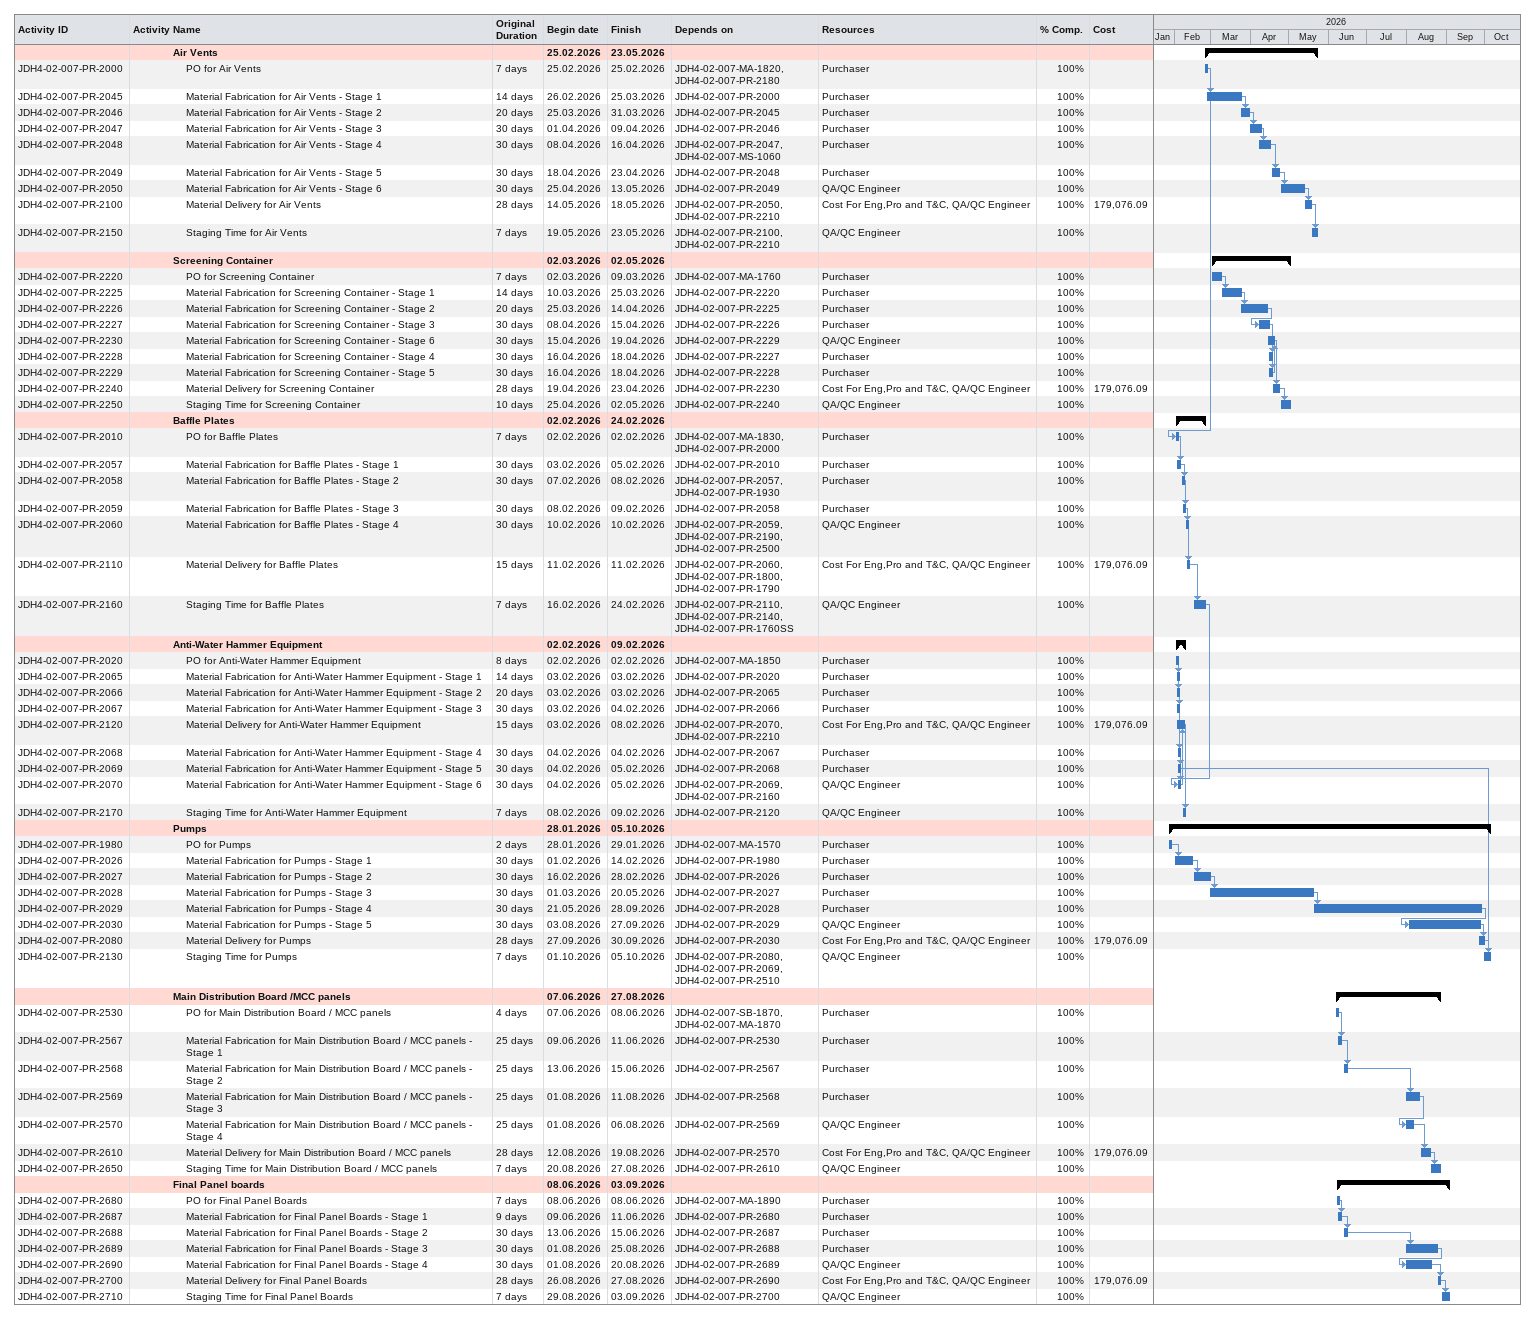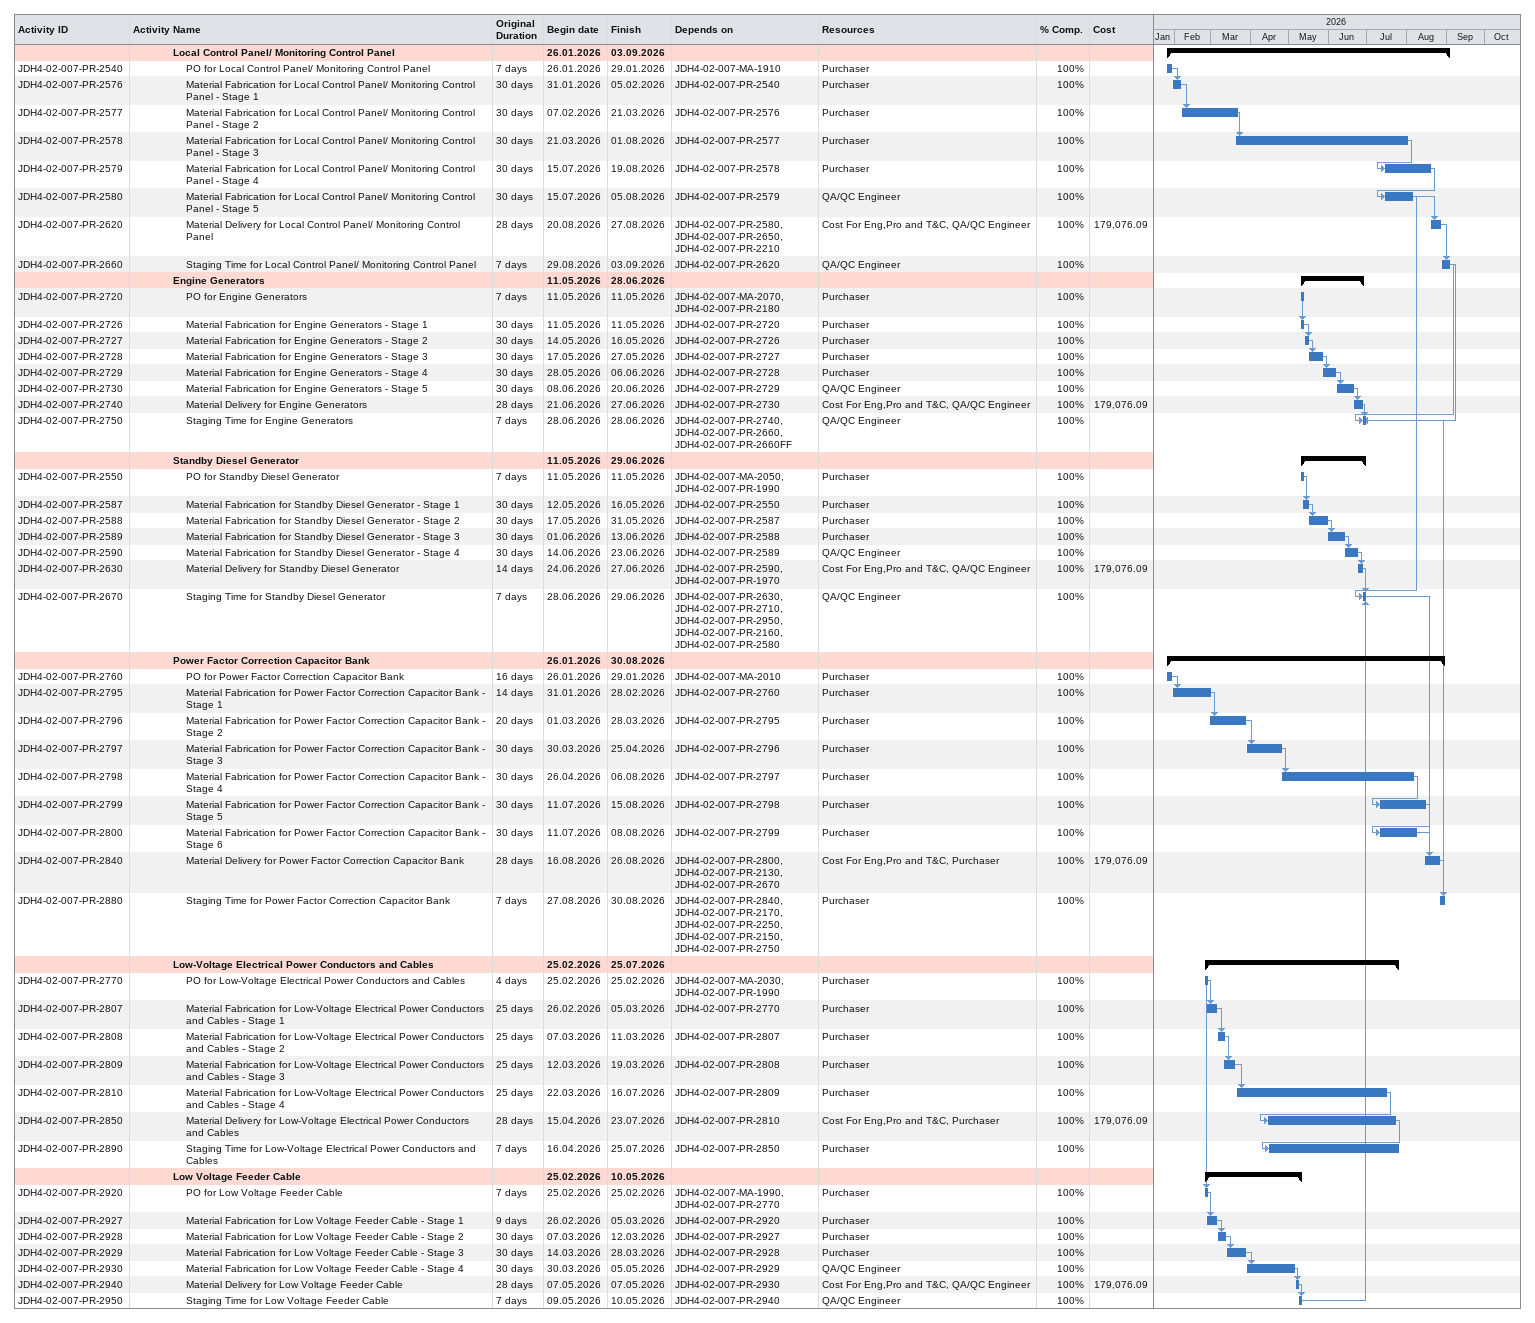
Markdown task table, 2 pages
| ID | Level | Task | Original duration | Start | Finish | Predecessors | Resources | % complete | Cost |
|---|---|---|---|---|---|---|---|---|---|
|  | 4 | **Air Vents** |  | 2026-02-25 | 2026-05-23 |  |  |  |  |
| JDH4-02-007-PR-2000 | 5 | PO for Air Vents | 7d | 2026-02-25 | 2026-02-25 | JDH4-02-007-MA-1820, JDH4-02-007-PR-2180 | Purchaser | 100 |  |
| JDH4-02-007-PR-2045 | 5 | Material Fabrication for Air Vents - Stage 1 | 14d | 2026-02-26 | 2026-03-25 | JDH4-02-007-PR-2000 | Purchaser | 100 |  |
| JDH4-02-007-PR-2046 | 5 | Material Fabrication for Air Vents - Stage 2 | 20d | 2026-03-25 | 2026-03-31 | JDH4-02-007-PR-2045 | Purchaser | 100 |  |
| JDH4-02-007-PR-2047 | 5 | Material Fabrication for Air Vents - Stage 3 | 30d | 2026-04-01 | 2026-04-09 | JDH4-02-007-PR-2046 | Purchaser | 100 |  |
| JDH4-02-007-PR-2048 | 5 | Material Fabrication for Air Vents - Stage 4 | 30d | 2026-04-08 | 2026-04-16 | JDH4-02-007-PR-2047, JDH4-02-007-MS-1060 | Purchaser | 100 |  |
| JDH4-02-007-PR-2049 | 5 | Material Fabrication for Air Vents - Stage 5 | 30d | 2026-04-18 | 2026-04-23 | JDH4-02-007-PR-2048 | Purchaser | 100 |  |
| JDH4-02-007-PR-2050 | 5 | Material Fabrication for Air Vents - Stage 6 | 30d | 2026-04-25 | 2026-05-13 | JDH4-02-007-PR-2049 | QA/QC Engineer | 100 |  |
| JDH4-02-007-PR-2100 | 5 | Material Delivery for Air Vents | 28d | 2026-05-14 | 2026-05-18 | JDH4-02-007-PR-2050, JDH4-02-007-PR-2210 | Cost For Eng,Pro and T&C, QA/QC Engineer | 100 | 179076.09 |
| JDH4-02-007-PR-2150 | 5 | Staging Time for Air Vents | 7d | 2026-05-19 | 2026-05-23 | JDH4-02-007-PR-2100, JDH4-02-007-PR-2210 | QA/QC Engineer | 100 |  |
|  | 4 | **Screening Container** |  | 2026-03-02 | 2026-05-02 |  |  |  |  |
| JDH4-02-007-PR-2220 | 5 | PO for Screening Container | 7d | 2026-03-02 | 2026-03-09 | JDH4-02-007-MA-1760 | Purchaser | 100 |  |
| JDH4-02-007-PR-2225 | 5 | Material Fabrication for Screening Container - Stage 1 | 14d | 2026-03-10 | 2026-03-25 | JDH4-02-007-PR-2220 | Purchaser | 100 |  |
| JDH4-02-007-PR-2226 | 5 | Material Fabrication for Screening Container - Stage 2 | 20d | 2026-03-25 | 2026-04-14 | JDH4-02-007-PR-2225 | Purchaser | 100 |  |
| JDH4-02-007-PR-2227 | 5 | Material Fabrication for Screening Container - Stage 3 | 30d | 2026-04-08 | 2026-04-15 | JDH4-02-007-PR-2226 | Purchaser | 100 |  |
| JDH4-02-007-PR-2230 | 5 | Material Fabrication for Screening Container - Stage 6 | 30d | 2026-04-15 | 2026-04-19 | JDH4-02-007-PR-2229 | QA/QC Engineer | 100 |  |
| JDH4-02-007-PR-2228 | 5 | Material Fabrication for Screening Container - Stage 4 | 30d | 2026-04-16 | 2026-04-18 | JDH4-02-007-PR-2227 | Purchaser | 100 |  |
| JDH4-02-007-PR-2229 | 5 | Material Fabrication for Screening Container - Stage 5 | 30d | 2026-04-16 | 2026-04-18 | JDH4-02-007-PR-2228 | Purchaser | 100 |  |
| JDH4-02-007-PR-2240 | 5 | Material Delivery for Screening Container | 28d | 2026-04-19 | 2026-04-23 | JDH4-02-007-PR-2230 | Cost For Eng,Pro and T&C, QA/QC Engineer | 100 | 179076.09 |
| JDH4-02-007-PR-2250 | 5 | Staging Time for Screening Container | 10d | 2026-04-25 | 2026-05-02 | JDH4-02-007-PR-2240 | QA/QC Engineer | 100 |  |
|  | 4 | **Baffle Plates** |  | 2026-02-02 | 2026-02-24 |  |  |  |  |
| JDH4-02-007-PR-2010 | 5 | PO for Baffle Plates | 7d | 2026-02-02 | 2026-02-02 | JDH4-02-007-MA-1830, JDH4-02-007-PR-2000 | Purchaser | 100 |  |
| JDH4-02-007-PR-2057 | 5 | Material Fabrication for Baffle Plates - Stage 1 | 30d | 2026-02-03 | 2026-02-05 | JDH4-02-007-PR-2010 | Purchaser | 100 |  |
| JDH4-02-007-PR-2058 | 5 | Material Fabrication for Baffle Plates - Stage 2 | 30d | 2026-02-07 | 2026-02-08 | JDH4-02-007-PR-2057, JDH4-02-007-PR-1930 | Purchaser | 100 |  |
| JDH4-02-007-PR-2059 | 5 | Material Fabrication for Baffle Plates - Stage 3 | 30d | 2026-02-08 | 2026-02-09 | JDH4-02-007-PR-2058 | Purchaser | 100 |  |
| JDH4-02-007-PR-2060 | 5 | Material Fabrication for Baffle Plates - Stage 4 | 30d | 2026-02-10 | 2026-02-10 | JDH4-02-007-PR-2059, JDH4-02-007-PR-2190, JDH4-02-007-PR-2500 | QA/QC Engineer | 100 |  |
| JDH4-02-007-PR-2110 | 5 | Material Delivery for Baffle Plates | 15d | 2026-02-11 | 2026-02-11 | JDH4-02-007-PR-2060, JDH4-02-007-PR-1800, JDH4-02-007-PR-1790 | Cost For Eng,Pro and T&C, QA/QC Engineer | 100 | 179076.09 |
| JDH4-02-007-PR-2160 | 5 | Staging Time for Baffle Plates | 7d | 2026-02-16 | 2026-02-24 | JDH4-02-007-PR-2110, JDH4-02-007-PR-2140, JDH4-02-007-PR-1760SS | QA/QC Engineer | 100 |  |
|  | 4 | **Anti-Water Hammer Equipment** |  | 2026-02-02 | 2026-02-09 |  |  |  |  |
| JDH4-02-007-PR-2020 | 5 | PO for Anti-Water Hammer Equipment | 8d | 2026-02-02 | 2026-02-02 | JDH4-02-007-MA-1850 | Purchaser | 100 |  |
| JDH4-02-007-PR-2065 | 5 | Material Fabrication for Anti-Water Hammer Equipment - Stage 1 | 14d | 2026-02-03 | 2026-02-03 | JDH4-02-007-PR-2020 | Purchaser | 100 |  |
| JDH4-02-007-PR-2066 | 5 | Material Fabrication for Anti-Water Hammer Equipment - Stage 2 | 20d | 2026-02-03 | 2026-02-03 | JDH4-02-007-PR-2065 | Purchaser | 100 |  |
| JDH4-02-007-PR-2067 | 5 | Material Fabrication for Anti-Water Hammer Equipment - Stage 3 | 30d | 2026-02-03 | 2026-02-04 | JDH4-02-007-PR-2066 | Purchaser | 100 |  |
| JDH4-02-007-PR-2120 | 5 | Material Delivery for Anti-Water Hammer Equipment | 15d | 2026-02-03 | 2026-02-08 | JDH4-02-007-PR-2070, JDH4-02-007-PR-2210 | Cost For Eng,Pro and T&C, QA/QC Engineer | 100 | 179076.09 |
| JDH4-02-007-PR-2068 | 5 | Material Fabrication for Anti-Water Hammer Equipment - Stage 4 | 30d | 2026-02-04 | 2026-02-04 | JDH4-02-007-PR-2067 | Purchaser | 100 |  |
| JDH4-02-007-PR-2069 | 5 | Material Fabrication for Anti-Water Hammer Equipment - Stage 5 | 30d | 2026-02-04 | 2026-02-05 | JDH4-02-007-PR-2068 | Purchaser | 100 |  |
| JDH4-02-007-PR-2070 | 5 | Material Fabrication for Anti-Water Hammer Equipment - Stage 6 | 30d | 2026-02-04 | 2026-02-05 | JDH4-02-007-PR-2069, JDH4-02-007-PR-2160 | QA/QC Engineer | 100 |  |
| JDH4-02-007-PR-2170 | 5 | Staging Time for Anti-Water Hammer Equipment | 7d | 2026-02-08 | 2026-02-09 | JDH4-02-007-PR-2120 | QA/QC Engineer | 100 |  |
|  | 4 | **Pumps** |  | 2026-01-28 | 2026-10-05 |  |  |  |  |
| JDH4-02-007-PR-1980 | 5 | PO for Pumps | 2d | 2026-01-28 | 2026-01-29 | JDH4-02-007-MA-1570 | Purchaser | 100 |  |
| JDH4-02-007-PR-2026 | 5 | Material Fabrication for Pumps - Stage 1 | 30d | 2026-02-01 | 2026-02-14 | JDH4-02-007-PR-1980 | Purchaser | 100 |  |
| JDH4-02-007-PR-2027 | 5 | Material Fabrication for Pumps - Stage 2 | 30d | 2026-02-16 | 2026-02-28 | JDH4-02-007-PR-2026 | Purchaser | 100 |  |
| JDH4-02-007-PR-2028 | 5 | Material Fabrication for Pumps - Stage 3 | 30d | 2026-03-01 | 2026-05-20 | JDH4-02-007-PR-2027 | Purchaser | 100 |  |
| JDH4-02-007-PR-2029 | 5 | Material Fabrication for Pumps - Stage 4 | 30d | 2026-05-21 | 2026-09-28 | JDH4-02-007-PR-2028 | Purchaser | 100 |  |
| JDH4-02-007-PR-2030 | 5 | Material Fabrication for Pumps - Stage 5 | 30d | 2026-08-03 | 2026-09-27 | JDH4-02-007-PR-2029 | QA/QC Engineer | 100 |  |
| JDH4-02-007-PR-2080 | 5 | Material Delivery for Pumps | 28d | 2026-09-27 | 2026-09-30 | JDH4-02-007-PR-2030 | Cost For Eng,Pro and T&C, QA/QC Engineer | 100 | 179076.09 |
| JDH4-02-007-PR-2130 | 5 | Staging Time for Pumps | 7d | 2026-10-01 | 2026-10-05 | JDH4-02-007-PR-2080, JDH4-02-007-PR-2069, JDH4-02-007-PR-2510 | QA/QC Engineer | 100 |  |
|  | 4 | **Main Distribution Board /MCC panels** |  | 2026-06-07 | 2026-08-27 |  |  |  |  |
| JDH4-02-007-PR-2530 | 5 | PO for Main Distribution Board / MCC panels | 4d | 2026-06-07 | 2026-06-08 | JDH4-02-007-SB-1870, JDH4-02-007-MA-1870 | Purchaser | 100 |  |
| JDH4-02-007-PR-2567 | 5 | Material Fabrication for Main Distribution Board / MCC panels - Stage 1 | 25d | 2026-06-09 | 2026-06-11 | JDH4-02-007-PR-2530 | Purchaser | 100 |  |
| JDH4-02-007-PR-2568 | 5 | Material Fabrication for Main Distribution Board / MCC panels - Stage 2 | 25d | 2026-06-13 | 2026-06-15 | JDH4-02-007-PR-2567 | Purchaser | 100 |  |
| JDH4-02-007-PR-2569 | 5 | Material Fabrication for Main Distribution Board / MCC panels - Stage 3 | 25d | 2026-08-01 | 2026-08-11 | JDH4-02-007-PR-2568 | Purchaser | 100 |  |
| JDH4-02-007-PR-2570 | 5 | Material Fabrication for Main Distribution Board / MCC panels - Stage 4 | 25d | 2026-08-01 | 2026-08-06 | JDH4-02-007-PR-2569 | QA/QC Engineer | 100 |  |
| JDH4-02-007-PR-2610 | 5 | Material Delivery for Main Distribution Board / MCC panels | 28d | 2026-08-12 | 2026-08-19 | JDH4-02-007-PR-2570 | Cost For Eng,Pro and T&C, QA/QC Engineer | 100 | 179076.09 |
| JDH4-02-007-PR-2650 | 5 | Staging Time for Main Distribution Board / MCC panels | 7d | 2026-08-20 | 2026-08-27 | JDH4-02-007-PR-2610 | QA/QC Engineer | 100 |  |
|  | 4 | **Final Panel boards** |  | 2026-06-08 | 2026-09-03 |  |  |  |  |
| JDH4-02-007-PR-2680 | 5 | PO for Final Panel Boards | 7d | 2026-06-08 | 2026-06-08 | JDH4-02-007-MA-1890 | Purchaser | 100 |  |
| JDH4-02-007-PR-2687 | 5 | Material Fabrication for Final Panel Boards - Stage 1 | 9d | 2026-06-09 | 2026-06-11 | JDH4-02-007-PR-2680 | Purchaser | 100 |  |
| JDH4-02-007-PR-2688 | 5 | Material Fabrication for Final Panel Boards - Stage 2 | 30d | 2026-06-13 | 2026-06-15 | JDH4-02-007-PR-2687 | Purchaser | 100 |  |
| JDH4-02-007-PR-2689 | 5 | Material Fabrication for Final Panel Boards - Stage 3 | 30d | 2026-08-01 | 2026-08-25 | JDH4-02-007-PR-2688 | Purchaser | 100 |  |
| JDH4-02-007-PR-2690 | 5 | Material Fabrication for Final Panel Boards - Stage 4 | 30d | 2026-08-01 | 2026-08-20 | JDH4-02-007-PR-2689 | QA/QC Engineer | 100 |  |
| JDH4-02-007-PR-2700 | 5 | Material Delivery for Final Panel Boards | 28d | 2026-08-26 | 2026-08-27 | JDH4-02-007-PR-2690 | Cost For Eng,Pro and T&C, QA/QC Engineer | 100 | 179076.09 |
| JDH4-02-007-PR-2710 | 5 | Staging Time for Final Panel Boards | 7d | 2026-08-29 | 2026-09-03 | JDH4-02-007-PR-2700 | QA/QC Engineer | 100 |  |
|  | 4 | **Local Control Panel/ Monitoring Control Panel** |  | 2026-01-26 | 2026-09-03 |  |  |  |  |
| JDH4-02-007-PR-2540 | 5 | PO for Local Control Panel/ Monitoring Control Panel | 7d | 2026-01-26 | 2026-01-29 | JDH4-02-007-MA-1910 | Purchaser | 100 |  |
| JDH4-02-007-PR-2576 | 5 | Material Fabrication for Local Control Panel/ Monitoring Control Panel - Stage 1 | 30d | 2026-01-31 | 2026-02-05 | JDH4-02-007-PR-2540 | Purchaser | 100 |  |
| JDH4-02-007-PR-2577 | 5 | Material Fabrication for Local Control Panel/ Monitoring Control Panel - Stage 2 | 30d | 2026-02-07 | 2026-03-21 | JDH4-02-007-PR-2576 | Purchaser | 100 |  |
| JDH4-02-007-PR-2578 | 5 | Material Fabrication for Local Control Panel/ Monitoring Control Panel - Stage 3 | 30d | 2026-03-21 | 2026-08-01 | JDH4-02-007-PR-2577 | Purchaser | 100 |  |
| JDH4-02-007-PR-2579 | 5 | Material Fabrication for Local Control Panel/ Monitoring Control Panel - Stage 4 | 30d | 2026-07-15 | 2026-08-19 | JDH4-02-007-PR-2578 | Purchaser | 100 |  |
| JDH4-02-007-PR-2580 | 5 | Material Fabrication for Local Control Panel/ Monitoring Control Panel - Stage 5 | 30d | 2026-07-15 | 2026-08-05 | JDH4-02-007-PR-2579 | QA/QC Engineer | 100 |  |
| JDH4-02-007-PR-2620 | 5 | Material Delivery for Local Control Panel/ Monitoring Control Panel | 28d | 2026-08-20 | 2026-08-27 | JDH4-02-007-PR-2580, JDH4-02-007-PR-2650, JDH4-02-007-PR-2210 | Cost For Eng,Pro and T&C, QA/QC Engineer | 100 | 179076.09 |
| JDH4-02-007-PR-2660 | 5 | Staging Time for Local Control Panel/ Monitoring Control Panel | 7d | 2026-08-29 | 2026-09-03 | JDH4-02-007-PR-2620 | QA/QC Engineer | 100 |  |
|  | 4 | **Engine Generators** |  | 2026-05-11 | 2026-06-28 |  |  |  |  |
| JDH4-02-007-PR-2720 | 5 | PO for Engine Generators | 7d | 2026-05-11 | 2026-05-11 | JDH4-02-007-MA-2070, JDH4-02-007-PR-2180 | Purchaser | 100 |  |
| JDH4-02-007-PR-2726 | 5 | Material Fabrication for Engine Generators - Stage 1 | 30d | 2026-05-11 | 2026-05-11 | JDH4-02-007-PR-2720 | Purchaser | 100 |  |
| JDH4-02-007-PR-2727 | 5 | Material Fabrication for Engine Generators - Stage 2 | 30d | 2026-05-14 | 2026-05-16 | JDH4-02-007-PR-2726 | Purchaser | 100 |  |
| JDH4-02-007-PR-2728 | 5 | Material Fabrication for Engine Generators - Stage 3 | 30d | 2026-05-17 | 2026-05-27 | JDH4-02-007-PR-2727 | Purchaser | 100 |  |
| JDH4-02-007-PR-2729 | 5 | Material Fabrication for Engine Generators - Stage 4 | 30d | 2026-05-28 | 2026-06-06 | JDH4-02-007-PR-2728 | Purchaser | 100 |  |
| JDH4-02-007-PR-2730 | 5 | Material Fabrication for Engine Generators - Stage 5 | 30d | 2026-06-08 | 2026-06-20 | JDH4-02-007-PR-2729 | QA/QC Engineer | 100 |  |
| JDH4-02-007-PR-2740 | 5 | Material Delivery for Engine Generators | 28d | 2026-06-21 | 2026-06-27 | JDH4-02-007-PR-2730 | Cost For Eng,Pro and T&C, QA/QC Engineer | 100 | 179076.09 |
| JDH4-02-007-PR-2750 | 5 | Staging Time for Engine Generators | 7d | 2026-06-28 | 2026-06-28 | JDH4-02-007-PR-2740, JDH4-02-007-PR-2660, JDH4-02-007-PR-2660FF | QA/QC Engineer | 100 |  |
|  | 4 | **Standby Diesel Generator** |  | 2026-05-11 | 2026-06-29 |  |  |  |  |
| JDH4-02-007-PR-2550 | 5 | PO for Standby Diesel Generator | 7d | 2026-05-11 | 2026-05-11 | JDH4-02-007-MA-2050, JDH4-02-007-PR-1990 | Purchaser | 100 |  |
| JDH4-02-007-PR-2587 | 5 | Material Fabrication for Standby Diesel Generator - Stage 1 | 30d | 2026-05-12 | 2026-05-16 | JDH4-02-007-PR-2550 | Purchaser | 100 |  |
| JDH4-02-007-PR-2588 | 5 | Material Fabrication for Standby Diesel Generator - Stage 2 | 30d | 2026-05-17 | 2026-05-31 | JDH4-02-007-PR-2587 | Purchaser | 100 |  |
| JDH4-02-007-PR-2589 | 5 | Material Fabrication for Standby Diesel Generator - Stage 3 | 30d | 2026-06-01 | 2026-06-13 | JDH4-02-007-PR-2588 | Purchaser | 100 |  |
| JDH4-02-007-PR-2590 | 5 | Material Fabrication for Standby Diesel Generator - Stage 4 | 30d | 2026-06-14 | 2026-06-23 | JDH4-02-007-PR-2589 | QA/QC Engineer | 100 |  |
| JDH4-02-007-PR-2630 | 5 | Material Delivery for Standby Diesel Generator | 14d | 2026-06-24 | 2026-06-27 | JDH4-02-007-PR-2590, JDH4-02-007-PR-1970 | Cost For Eng,Pro and T&C, QA/QC Engineer | 100 | 179076.09 |
| JDH4-02-007-PR-2670 | 5 | Staging Time for Standby Diesel Generator | 7d | 2026-06-28 | 2026-06-29 | JDH4-02-007-PR-2630, JDH4-02-007-PR-2710, JDH4-02-007-PR-2950, JDH4-02-007-PR-2160, JDH4-02-007-PR-2580 | QA/QC Engineer | 100 |  |
|  | 4 | **Power Factor Correction Capacitor Bank** |  | 2026-01-26 | 2026-08-30 |  |  |  |  |
| JDH4-02-007-PR-2760 | 5 | PO for Power Factor Correction Capacitor Bank | 16d | 2026-01-26 | 2026-01-29 | JDH4-02-007-MA-2010 | Purchaser | 100 |  |
| JDH4-02-007-PR-2795 | 5 | Material Fabrication for Power Factor Correction Capacitor Bank - Stage 1 | 14d | 2026-01-31 | 2026-02-28 | JDH4-02-007-PR-2760 | Purchaser | 100 |  |
| JDH4-02-007-PR-2796 | 5 | Material Fabrication for Power Factor Correction Capacitor Bank - Stage 2 | 20d | 2026-03-01 | 2026-03-28 | JDH4-02-007-PR-2795 | Purchaser | 100 |  |
| JDH4-02-007-PR-2797 | 5 | Material Fabrication for Power Factor Correction Capacitor Bank - Stage 3 | 30d | 2026-03-30 | 2026-04-25 | JDH4-02-007-PR-2796 | Purchaser | 100 |  |
| JDH4-02-007-PR-2798 | 5 | Material Fabrication for Power Factor Correction Capacitor Bank - Stage 4 | 30d | 2026-04-26 | 2026-08-06 | JDH4-02-007-PR-2797 | Purchaser | 100 |  |
| JDH4-02-007-PR-2799 | 5 | Material Fabrication for Power Factor Correction Capacitor Bank - Stage 5 | 30d | 2026-07-11 | 2026-08-15 | JDH4-02-007-PR-2798 | Purchaser | 100 |  |
| JDH4-02-007-PR-2800 | 5 | Material Fabrication for Power Factor Correction Capacitor Bank - Stage 6 | 30d | 2026-07-11 | 2026-08-08 | JDH4-02-007-PR-2799 | Purchaser | 100 |  |
| JDH4-02-007-PR-2840 | 5 | Material Delivery for Power Factor Correction Capacitor Bank | 28d | 2026-08-16 | 2026-08-26 | JDH4-02-007-PR-2800, JDH4-02-007-PR-2130, JDH4-02-007-PR-2670 | Cost For Eng,Pro and T&C, Purchaser | 100 | 179076.09 |
| JDH4-02-007-PR-2880 | 5 | Staging Time for Power Factor Correction Capacitor Bank | 7d | 2026-08-27 | 2026-08-30 | JDH4-02-007-PR-2840, JDH4-02-007-PR-2170, JDH4-02-007-PR-2250, JDH4-02-007-PR-2150, JDH4-02-007-PR-2750 | Purchaser | 100 |  |
|  | 4 | **Low-Voltage Electrical Power Conductors and Cables** |  | 2026-02-25 | 2026-07-25 |  |  |  |  |
| JDH4-02-007-PR-2770 | 5 | PO for Low-Voltage Electrical Power Conductors and Cables | 4d | 2026-02-25 | 2026-02-25 | JDH4-02-007-MA-2030, JDH4-02-007-PR-1990 | Purchaser | 100 |  |
| JDH4-02-007-PR-2807 | 5 | Material Fabrication for Low-Voltage Electrical Power Conductors and Cables - Stage 1 | 25d | 2026-02-26 | 2026-03-05 | JDH4-02-007-PR-2770 | Purchaser | 100 |  |
| JDH4-02-007-PR-2808 | 5 | Material Fabrication for Low-Voltage Electrical Power Conductors and Cables - Stage 2 | 25d | 2026-03-07 | 2026-03-11 | JDH4-02-007-PR-2807 | Purchaser | 100 |  |
| JDH4-02-007-PR-2809 | 5 | Material Fabrication for Low-Voltage Electrical Power Conductors and Cables - Stage 3 | 25d | 2026-03-12 | 2026-03-19 | JDH4-02-007-PR-2808 | Purchaser | 100 |  |
| JDH4-02-007-PR-2810 | 5 | Material Fabrication for Low-Voltage Electrical Power Conductors and Cables - Stage 4 | 25d | 2026-03-22 | 2026-07-16 | JDH4-02-007-PR-2809 | Purchaser | 100 |  |
| JDH4-02-007-PR-2850 | 5 | Material Delivery for Low-Voltage Electrical Power Conductors and Cables | 28d | 2026-04-15 | 2026-07-23 | JDH4-02-007-PR-2810 | Cost For Eng,Pro and T&C, Purchaser | 100 | 179076.09 |
| JDH4-02-007-PR-2890 | 5 | Staging Time for Low-Voltage Electrical Power Conductors and Cables | 7d | 2026-04-16 | 2026-07-25 | JDH4-02-007-PR-2850 | Purchaser | 100 |  |
|  | 4 | **Low Voltage Feeder Cable** |  | 2026-02-25 | 2026-05-10 |  |  |  |  |
| JDH4-02-007-PR-2920 | 5 | PO for Low Voltage Feeder Cable | 7d | 2026-02-25 | 2026-02-25 | JDH4-02-007-MA-1990, JDH4-02-007-PR-2770 | Purchaser | 100 |  |
| JDH4-02-007-PR-2927 | 5 | Material Fabrication for Low Voltage Feeder Cable - Stage 1 | 9d | 2026-02-26 | 2026-03-05 | JDH4-02-007-PR-2920 | Purchaser | 100 |  |
| JDH4-02-007-PR-2928 | 5 | Material Fabrication for Low Voltage Feeder Cable - Stage 2 | 30d | 2026-03-07 | 2026-03-12 | JDH4-02-007-PR-2927 | Purchaser | 100 |  |
| JDH4-02-007-PR-2929 | 5 | Material Fabrication for Low Voltage Feeder Cable - Stage 3 | 30d | 2026-03-14 | 2026-03-28 | JDH4-02-007-PR-2928 | Purchaser | 100 |  |
| JDH4-02-007-PR-2930 | 5 | Material Fabrication for Low Voltage Feeder Cable - Stage 4 | 30d | 2026-03-30 | 2026-05-05 | JDH4-02-007-PR-2929 | QA/QC Engineer | 100 |  |
| JDH4-02-007-PR-2940 | 5 | Material Delivery for Low Voltage Feeder Cable | 28d | 2026-05-07 | 2026-05-07 | JDH4-02-007-PR-2930 | Cost For Eng,Pro and T&C, QA/QC Engineer | 100 | 179076.09 |
| JDH4-02-007-PR-2950 | 5 | Staging Time for Low Voltage Feeder Cable | 7d | 2026-05-09 | 2026-05-10 | JDH4-02-007-PR-2940 | QA/QC Engineer | 100 |  |
